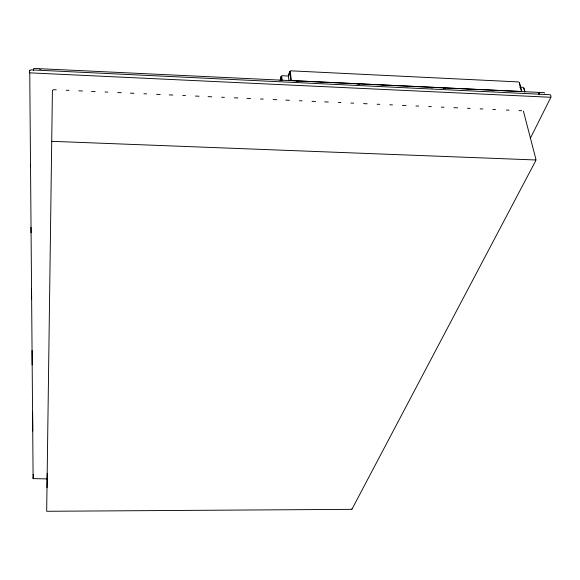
<?xml version="1.0" encoding="UTF-8"?>
<svg xmlns="http://www.w3.org/2000/svg" width="580" height="580" viewBox="0 0 580 580"><rect width="100%" height="100%" fill="white"/><g stroke="black" fill="none" stroke-linecap="round" stroke-linejoin="round"><path stroke-width="0.87" d="M47.023 487.649L47.234 473.323M33.408 70.6L33.452 68.94L34.213 68.433L39.222 68.672L39.969 69.23L39.831 68.897M56.245 89.806L53.534 89.69L52.417 90.451L46.675 511.284L351.437 509.356L352.002 508.74M523.407 111.07L535.898 159.188L535.746 160.696L351.973 509.189M29.602 70.709L30.914 69.847L550.159 94.714A4.299 3.03 -38.9 0 1 550.862 97.288L530.229 138.511M280.046 80.758L281.075 76.371M280.611 79.605L281.445 76.089M289.608 71.463L288.427 76.335L288.978 80.808M288.499 76.038L289.971 71.188M29.834 70.144A4.531 2.276 56.3 0 0 29.754 72.855L33.118 478.609L47.487 478.899M538.341 92.851L537.928 92.336L41.332 68.773L40.578 69.281L40.723 68.94M544.605 93.148L544.185 92.633L539.784 92.423L538.885 92.872M535.818 159.978L51.874 141.324M550.862 97.288L29.754 72.855M66.192 90.255L68.904 90.378M78.844 90.821L82.461 90.987M91.495 91.394L95.113 91.553M105.052 92.002L107.764 92.126M117.711 92.568L121.322 92.735M130.362 93.141L133.98 93.3M143.92 93.75L146.631 93.873M156.571 94.315L160.189 94.482M169.229 94.888L172.84 95.047M182.787 95.497L185.499 95.62M195.438 96.062L199.056 96.229M208.097 96.635L211.707 96.795M221.654 97.244L224.366 97.36M234.305 97.81L237.923 97.969M246.957 98.375L250.575 98.542M260.514 98.984L263.226 99.107M273.173 99.557L276.783 99.716M285.824 100.122L289.442 100.289M299.382 100.731L302.093 100.855M312.033 101.304L315.65 101.464M324.691 101.87L328.302 102.037M338.249 102.479L340.96 102.602M350.9 103.051L353.611 103.168M363.558 103.617L367.169 103.784M377.116 104.226L379.827 104.349M389.767 104.799L392.479 104.915M402.418 105.364L406.036 105.524M415.976 105.973L418.688 106.097M428.635 106.539L431.346 106.662M441.286 107.112L443.997 107.235M453.937 107.677L457.555 107.844M467.495 108.286L470.206 108.409M480.153 108.859L482.864 108.982M492.804 109.424L495.516 109.547M506.362 110.033L509.073 110.156M519.02 110.606L521.732 110.722M290.616 70.818L518.585 81.925M282.076 75.719L288.789 76.045M519.651 87.138L523.044 87.297M291.936 80.613L521.021 91.481M296.409 81.417L298.214 81.504M320.762 82.57L322.567 82.657M357.737 84.325L359.542 84.404M382.089 85.478L383.887 85.564M406.435 86.63L408.24 86.717M430.788 87.783L432.586 87.87M443.41 88.385L445.215 88.465M467.763 89.537L469.561 89.617M492.108 90.69L493.913 90.777M538.443 92.546L539.139 94.46M539.683 94.482L539.226 92.582M523.907 88.015L524.806 91.51M523.66 87.725L524.784 92.09M519.448 82.643L521.688 91.401M519.202 82.346L521.442 91.103M290.232 71.209L291.334 80.17M289.754 71.478L290.863 80.439M281.684 76.118L282.214 80.591M281.22 76.386L281.641 79.968M30.435 164.865L30.45 166.678M30.979 227.338L31.03 232.768M31.523 288.898L31.61 298.86M32.067 350.465L32.19 364.95M32.603 412.025L32.77 431.041M33.154 474.498L33.314 476.716A2.697 1.689 -65.4 0 0 33.27 478.754"/></g></svg>
